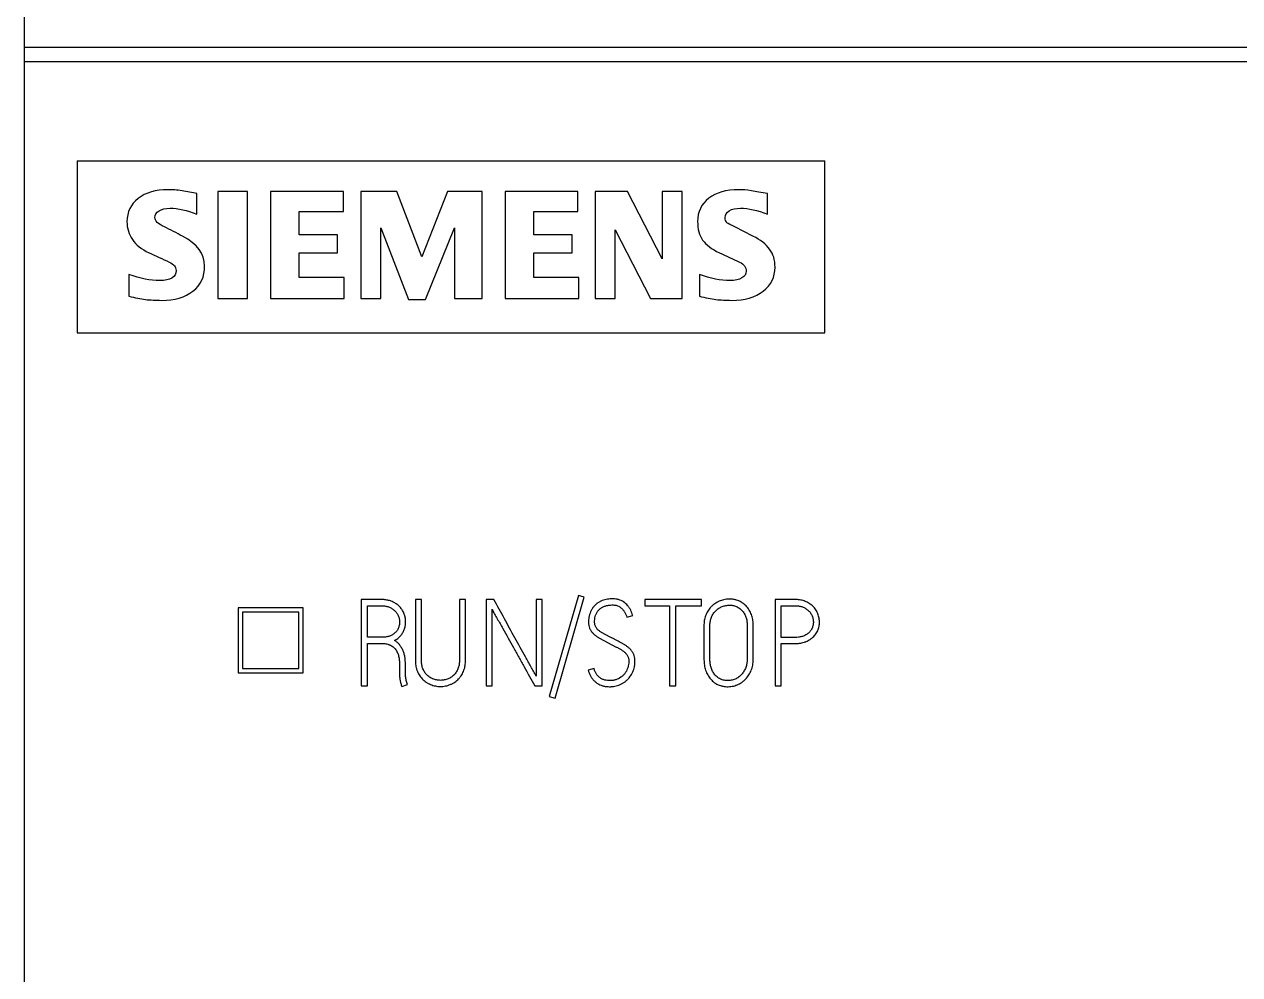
# Model space of a CAD drawing. Extents: x 0 to 420, y 0 to 297.
# Drawn here: x 91.7 to 119.83, y 189.58 to 211.57 of the extents above; entities that cross this region are included whole.
import ezdxf

# ---------------------------------------------------------------- set-up
doc = ezdxf.new("R2010")
doc.units = 0
doc.header["$LTSCALE"] = 23.1
doc.layers.add('10000_FRONT', color=7, linetype='CONTINUOUS')
doc.layers.add('10500_FRONT_LABELING', color=7, linetype='CONTINUOUS')

msp = doc.modelspace()

# ---------------------------------------------------------------- linework, layer by layer
at = {"layer": '10000_FRONT', "color": 7, "linetype": 'CONTINUOUS'}
for p, q in [((91.697, 233.556), (91.697, 143.556)), ((91.697, 211.036), (163.197, 211.036)), ((91.697, 210.703), (163.197, 210.703)), ((92.923, 208.41), (92.923, 204.426)), ((92.923, 208.41), (110.223, 208.41)), ((110.223, 204.426), (110.223, 208.41)), ((92.923, 204.426), (110.223, 204.426)), ((96.647, 198.064), (96.647, 196.562)), ((98.147, 198.064), (96.647, 198.064)), ((98.147, 196.562), (98.147, 198.064)), ((96.747, 197.964), (96.747, 196.662)), ((98.047, 197.964), (96.747, 197.964)), ((98.047, 196.662), (98.047, 197.964)), ((96.747, 196.662), (98.047, 196.662)), ((96.647, 196.562), (98.147, 196.562))]:
    msp.add_line(p, q, dxfattribs=at)
at = {"layer": '10500_FRONT_LABELING', "color": 7, "linetype": 'CONTINUOUS'}
for p, q in [((95.693, 207.17), (95.693, 207.649)), ((96.178, 207.694), (96.178, 205.225)), ((96.866, 207.694), (96.178, 207.694)), ((96.866, 205.225), (96.866, 207.694)), ((97.398, 207.694), (97.398, 205.225)), ((99.081, 207.694), (97.398, 207.694)), ((99.081, 207.237), (99.081, 207.694)), ((99.482, 207.694), (99.482, 205.225)), ((100.321, 207.694), (99.482, 207.694)), ((100.895, 206.184), (100.321, 207.694)), ((101.494, 207.694), (100.895, 206.184)), ((102.292, 207.694), (101.494, 207.694)), ((102.292, 205.225), (102.292, 207.694)), ((102.823, 207.694), (102.823, 205.225)), ((104.507, 207.694), (102.823, 207.694)), ((104.507, 207.237), (104.507, 207.694)), ((104.908, 207.694), (104.908, 205.225)), ((105.659, 207.694), (104.908, 207.694)), ((106.456, 206.138), (105.659, 207.694)), ((106.456, 207.694), (106.456, 206.138)), ((106.921, 207.694), (106.456, 207.694)), ((106.921, 205.225), (106.921, 207.694)), ((108.896, 207.17), (108.896, 207.649)), ((98.06, 206.691), (98.06, 207.237)), ((98.06, 207.237), (99.081, 207.237)), ((103.49, 206.691), (103.49, 207.237)), ((103.49, 207.237), (104.507, 207.237)), ((99.947, 205.225), (99.947, 206.854)), ((99.947, 206.854), (100.588, 205.202)), ((100.983, 205.202), (101.651, 206.854)), ((101.651, 206.854), (101.651, 205.225)), ((105.372, 205.225), (105.372, 206.809)), ((105.372, 206.809), (106.191, 205.225)), ((108.562, 206.663), (108.14, 206.882)), ((98.946, 206.691), (98.06, 206.691)), ((98.946, 206.279), (98.946, 206.691)), ((104.377, 206.691), (103.49, 206.691)), ((104.377, 206.279), (104.377, 206.691)), ((98.06, 205.704), (98.06, 206.279)), ((98.06, 206.279), (98.946, 206.279)), ((103.49, 205.704), (103.49, 206.279)), ((103.49, 206.279), (104.377, 206.279)), ((94.119, 205.777), (94.119, 205.275)), ((99.102, 205.704), (98.06, 205.704)), ((99.102, 205.225), (99.102, 205.704)), ((104.528, 205.704), (103.49, 205.704)), ((104.528, 205.225), (104.528, 205.704)), ((107.321, 205.777), (107.321, 205.275)), ((96.178, 205.225), (96.866, 205.225)), ((97.398, 205.225), (99.102, 205.225)), ((99.482, 205.225), (99.947, 205.225)), ((100.588, 205.202), (100.983, 205.202)), ((101.651, 205.225), (102.292, 205.225)), ((102.823, 205.225), (104.528, 205.225)), ((104.908, 205.225), (105.372, 205.225)), ((106.191, 205.225), (106.921, 205.225)), ((104.521, 198.353), (103.847, 196.009)), ((104.657, 198.314), (104.521, 198.353)), ((99.497, 198.256), (99.497, 196.256)), ((99.957, 198.256), (99.497, 198.256)), ((99.638, 197.382), (99.638, 198.114)), ((99.638, 198.114), (99.957, 198.114)), ((100.747, 198.258), (100.747, 196.849)), ((100.888, 198.258), (100.747, 198.258)), ((100.888, 196.849), (100.888, 198.258)), ((101.767, 198.258), (101.767, 196.849)), ((101.909, 198.258), (101.767, 198.258)), ((101.909, 196.849), (101.909, 198.258)), ((102.383, 198.256), (102.383, 196.256)), ((102.564, 198.256), (102.383, 198.256)), ((103.543, 198.256), (103.543, 196.486)), ((103.684, 198.256), (103.543, 198.256)), ((103.684, 196.256), (103.684, 198.256)), ((103.983, 195.97), (104.657, 198.314)), ((106.061, 198.253), (106.061, 198.111)), ((107.368, 198.253), (106.061, 198.253)), ((106.061, 198.111), (106.633, 198.111)), ((106.633, 198.111), (106.633, 196.256)), ((106.774, 196.256), (106.774, 198.111)), ((106.774, 198.111), (107.368, 198.111)), ((107.368, 198.111), (107.368, 198.253)), ((109.074, 198.256), (109.074, 196.256)), ((109.535, 198.256), (109.074, 198.256)), ((109.216, 197.379), (109.216, 198.114)), ((109.216, 198.114), (109.535, 198.114)), ((102.522, 196.256), (102.522, 198.031)), ((105.643, 197.851), (105.779, 197.889)), ((107.427, 197.651), (107.427, 196.888)), ((107.565, 196.888), (107.565, 197.651)), ((108.428, 197.651), (108.428, 196.888)), ((108.569, 196.888), (108.569, 197.651)), ((99.979, 197.382), (99.638, 197.382)), ((99.638, 196.256), (99.638, 197.24)), ((99.638, 197.24), (99.974, 197.24)), ((109.535, 197.379), (109.216, 197.379)), ((109.216, 196.256), (109.216, 197.238)), ((109.216, 197.238), (109.535, 197.238)), ((100.382, 196.741), (100.382, 196.566)), ((100.52, 196.658), (100.52, 196.713)), ((104.883, 196.663), (104.747, 196.624)), ((100.382, 196.566), (100.379, 196.541)), ((99.497, 196.256), (99.638, 196.256)), ((100.434, 196.242), (100.565, 196.292)), ((102.383, 196.256), (102.522, 196.256)), ((103.509, 196.256), (103.684, 196.256)), ((106.633, 196.256), (106.774, 196.256)), ((109.074, 196.256), (109.216, 196.256)), ((103.847, 196.009), (103.983, 195.97))]:
    msp.add_line(p, q, dxfattribs=at)
for points, knots in [([(95.347, 207.714), (95.227, 207.731), (95.12, 207.739), (94.738, 207.739), (94.507, 207.672), (94.16, 207.401), (94.073, 207.222), (94.073, 206.843), (94.115, 206.704), (94.281, 206.463), (94.41, 206.362), (94.583, 206.279)], [0, 0, 0, 0, 0.087042, 0.087042, 0.353828, 0.353828, 0.619885, 0.619885, 0.809501, 0.809501, 1, 1, 1, 1]), ([(108.525, 207.714), (108.418, 207.731), (108.319, 207.739), (107.94, 207.739), (107.71, 207.673), (107.366, 207.406), (107.28, 207.227), (107.28, 206.828), (107.318, 206.686), (107.476, 206.464), (107.605, 206.366), (107.785, 206.279)], [0, 0, 0, 0, 0.081455, 0.081455, 0.340194, 0.340194, 0.600254, 0.600254, 0.8003, 0.8003, 1, 1, 1, 1]), ([(94.938, 206.882), (94.792, 206.946), (94.719, 207.018), (94.719, 207.156), (94.751, 207.208), (94.88, 207.29), (94.966, 207.311), (95.254, 207.311), (95.461, 207.264), (95.693, 207.17)], [0, 0, 0, 0, 0.261575, 0.261575, 0.462575, 0.462575, 0.663575, 0.663575, 1, 1, 1, 1]), ([(107.96, 206.976), (107.931, 207.004), (107.916, 207.044), (107.916, 207.161), (107.948, 207.212), (108.076, 207.291), (108.164, 207.311), (108.456, 207.311), (108.663, 207.264), (108.896, 207.17)], [0, 0, 0, 0, 0.182565, 0.182565, 0.408598, 0.408598, 0.634631, 0.634631, 1, 1, 1, 1]), ([(94.119, 205.275), (94.262, 205.237), (94.389, 205.212), (94.611, 205.186), (94.736, 205.179), (95.177, 205.179), (95.419, 205.25), (95.78, 205.536), (95.871, 205.728), (95.871, 206.258), (95.699, 206.486), (95.219, 206.736), (95.078, 206.809), (94.938, 206.882)], [0, 0, 0, 0, 0.100187, 0.100187, 0.199698, 0.199698, 0.416215, 0.416215, 0.632733, 0.632733, 0.892257, 0.892257, 1, 1, 1, 1]), ([(107.321, 205.275), (107.464, 205.237), (107.591, 205.212), (107.813, 205.186), (107.937, 205.179), (108.371, 205.179), (108.612, 205.251), (108.981, 205.536), (109.073, 205.72), (109.073, 206.112), (109.031, 206.25), (108.864, 206.476), (108.736, 206.576), (108.562, 206.663)], [0, 0, 0, 0, 0.10411, 0.10411, 0.207517, 0.207517, 0.43653, 0.43653, 0.666137, 0.666137, 0.833734, 0.833734, 1, 1, 1, 1]), ([(94.583, 206.279), (94.74, 206.208), (94.896, 206.137), (95.157, 206.016), (95.209, 205.952), (95.209, 205.715), (95.082, 205.636), (94.616, 205.636), (94.38, 205.683), (94.119, 205.777)], [0, 0, 0, 0, 0.242389, 0.242389, 0.405121, 0.405121, 0.728891, 0.728891, 1, 1, 1, 1]), ([(107.785, 206.279), (107.94, 206.208), (108.095, 206.137), (108.353, 206.016), (108.405, 205.944), (108.405, 205.786), (108.372, 205.735), (108.24, 205.656), (108.148, 205.636), (107.818, 205.636), (107.582, 205.683), (107.321, 205.777)], [0, 0, 0, 0, 0.287648, 0.287648, 0.482601, 0.482601, 0.61717, 0.61717, 0.753642, 0.753642, 1, 1, 1, 1]), ([(100.265, 197.31), (100.291, 197.323), (100.315, 197.338), (100.35, 197.364), (100.361, 197.373), (100.383, 197.392), (100.393, 197.403), (100.422, 197.435), (100.439, 197.458), (100.461, 197.495), (100.467, 197.508), (100.48, 197.534), (100.486, 197.548), (100.501, 197.588), (100.509, 197.616), (100.517, 197.658), (100.519, 197.673), (100.522, 197.702), (100.523, 197.716), (100.523, 197.759), (100.521, 197.788), (100.515, 197.831), (100.512, 197.845), (100.505, 197.873), (100.501, 197.887), (100.487, 197.928), (100.476, 197.954), (100.456, 197.993), (100.449, 198.005), (100.433, 198.029), (100.424, 198.041), (100.398, 198.075), (100.378, 198.096), (100.346, 198.125), (100.335, 198.135), (100.312, 198.152), (100.3, 198.16), (100.263, 198.183), (100.238, 198.196), (100.198, 198.213), (100.184, 198.219), (100.157, 198.228), (100.115, 198.24), (100.073, 198.248), (100.015, 198.254), (99.986, 198.256), (99.957, 198.256)], [0, 0, 0, 0, 0.0625, 0.0625, 0.09375, 0.09375, 0.125, 0.125, 0.1875, 0.1875, 0.21875, 0.21875, 0.25, 0.25, 0.3125, 0.3125, 0.34375, 0.34375, 0.375, 0.375, 0.4375, 0.4375, 0.46875, 0.46875, 0.5, 0.5, 0.5625, 0.5625, 0.59375, 0.59375, 0.625, 0.625, 0.6875, 0.6875, 0.71875, 0.71875, 0.75, 0.75, 0.8125, 0.8125, 0.84375, 0.84375, 0.875, 0.9375, 0.9375, 1, 1, 1, 1]), ([(99.957, 198.114), (99.983, 198.114), (100.009, 198.113), (100.06, 198.106), (100.085, 198.1), (100.134, 198.085), (100.158, 198.074), (100.203, 198.051), (100.224, 198.037), (100.255, 198.013), (100.265, 198.004), (100.283, 197.986), (100.301, 197.968), (100.316, 197.947), (100.33, 197.925), (100.337, 197.914), (100.354, 197.879), (100.363, 197.855), (100.373, 197.817), (100.375, 197.805), (100.379, 197.779), (100.381, 197.766), (100.382, 197.741), (100.382, 197.728), (100.38, 197.702), (100.379, 197.689), (100.372, 197.651), (100.366, 197.626), (100.352, 197.59), (100.346, 197.578), (100.334, 197.555), (100.327, 197.544), (100.305, 197.513), (100.287, 197.494), (100.248, 197.46), (100.226, 197.446), (100.192, 197.427), (100.181, 197.422), (100.157, 197.411), (100.145, 197.407), (100.108, 197.395), (100.083, 197.39), (100.031, 197.383), (100.005, 197.382), (99.979, 197.382)], [0, 0, 0, 0, 0.0625, 0.0625, 0.125, 0.125, 0.1875, 0.1875, 0.25, 0.25, 0.28125, 0.28125, 0.3125, 0.34375, 0.34375, 0.375, 0.375, 0.4375, 0.4375, 0.46875, 0.46875, 0.5, 0.5, 0.53125, 0.53125, 0.5625, 0.5625, 0.625, 0.625, 0.65625, 0.65625, 0.6875, 0.6875, 0.75, 0.75, 0.8125, 0.8125, 0.84375, 0.84375, 0.875, 0.875, 0.9375, 0.9375, 1, 1, 1, 1]), ([(103.543, 196.486), (103.523, 196.523), (103.502, 196.56), (103.461, 196.633), (103.441, 196.67), (103.379, 196.781), (103.338, 196.854), (103.215, 197.075), (103.134, 197.223), (102.971, 197.518), (102.889, 197.665), (102.726, 197.96), (102.645, 198.108), (102.564, 198.256)], [0, 0, 0, 0, 0.0625, 0.0625, 0.125, 0.125, 0.25, 0.25, 0.5, 0.5, 0.75, 0.75, 1, 1, 1, 1]), ([(104.747, 196.624), (104.759, 196.583), (104.774, 196.543), (104.803, 196.486), (104.814, 196.467), (104.832, 196.44), (104.838, 196.432), (104.851, 196.414), (104.858, 196.406), (104.879, 196.382), (104.895, 196.367), (104.919, 196.346), (104.927, 196.339), (104.945, 196.326), (104.954, 196.32), (104.999, 196.291), (105.039, 196.273), (105.091, 196.258), (105.101, 196.255), (105.122, 196.251), (105.133, 196.249), (105.164, 196.243), (105.186, 196.241), (105.229, 196.239), (105.25, 196.239), (105.282, 196.24), (105.293, 196.24), (105.315, 196.242), (105.325, 196.243), (105.357, 196.248), (105.378, 196.252), (105.419, 196.262), (105.44, 196.269), (105.47, 196.281), (105.48, 196.285), (105.5, 196.294), (105.509, 196.299), (105.538, 196.314), (105.556, 196.325), (105.592, 196.348), (105.609, 196.361), (105.634, 196.382), (105.642, 196.389), (105.658, 196.404), (105.665, 196.412), (105.702, 196.451), (105.727, 196.486), (105.755, 196.532), (105.76, 196.542), (105.77, 196.561), (105.774, 196.571), (105.787, 196.6), (105.795, 196.62), (105.808, 196.661), (105.814, 196.682), (105.821, 196.713), (105.823, 196.724), (105.826, 196.745), (105.827, 196.756), (105.831, 196.788), (105.831, 196.81), (105.831, 196.853), (105.829, 196.874), (105.823, 196.917), (105.819, 196.938), (105.809, 196.969), (105.805, 196.979), (105.796, 196.998), (105.791, 197.008), (105.775, 197.037), (105.763, 197.055), (105.737, 197.089), (105.723, 197.105), (105.7, 197.127), (105.692, 197.135), (105.675, 197.149), (105.65, 197.17), (105.624, 197.188), (105.589, 197.211), (105.571, 197.223), (105.534, 197.244), (105.515, 197.253), (105.477, 197.273), (105.458, 197.282), (105.42, 197.301), (105.401, 197.311), (105.363, 197.331), (105.344, 197.341), (105.307, 197.361), (105.288, 197.371), (105.251, 197.391), (105.232, 197.401), (105.194, 197.42), (105.175, 197.43), (105.137, 197.449), (105.118, 197.459), (105.081, 197.479), (105.063, 197.49), (105.027, 197.514), (105.01, 197.526), (104.977, 197.554), (104.962, 197.569), (104.941, 197.594), (104.935, 197.602), (104.924, 197.62), (104.919, 197.63), (104.91, 197.649), (104.907, 197.66), (104.901, 197.68), (104.899, 197.691), (104.897, 197.712), (104.897, 197.723), (104.896, 197.744), (104.896, 197.755), (104.898, 197.787), (104.9, 197.808), (104.907, 197.85), (104.912, 197.871), (104.922, 197.901), (104.926, 197.911), (104.935, 197.931), (104.94, 197.94), (104.956, 197.968), (104.969, 197.985), (104.989, 198.009), (104.996, 198.017), (105.012, 198.032), (105.02, 198.039), (105.045, 198.059), (105.062, 198.071), (105.091, 198.086), (105.1, 198.09), (105.12, 198.099), (105.13, 198.103), (105.16, 198.113), (105.181, 198.117), (105.213, 198.122), (105.223, 198.124), (105.245, 198.126), (105.255, 198.127), (105.287, 198.13), (105.308, 198.131), (105.34, 198.13), (105.351, 198.129), (105.372, 198.127), (105.383, 198.125), (105.414, 198.117), (105.434, 198.11), (105.463, 198.095), (105.472, 198.09), (105.49, 198.078), (105.499, 198.072), (105.515, 198.059), (105.524, 198.052), (105.539, 198.037), (105.546, 198.029), (105.56, 198.012), (105.567, 198.004), (105.58, 197.987), (105.586, 197.978), (105.597, 197.96), (105.602, 197.95), (105.612, 197.931), (105.616, 197.921), (105.629, 197.891), (105.637, 197.871), (105.643, 197.851)], [0, 0, 0, 0, 0.03125, 0.03125, 0.046875, 0.046875, 0.054688, 0.054688, 0.0625, 0.0625, 0.078125, 0.078125, 0.085938, 0.085938, 0.09375, 0.09375, 0.125, 0.125, 0.132812, 0.132812, 0.140625, 0.140625, 0.15625, 0.15625, 0.171875, 0.171875, 0.179688, 0.179688, 0.1875, 0.1875, 0.203125, 0.203125, 0.21875, 0.21875, 0.226562, 0.226562, 0.234375, 0.234375, 0.25, 0.25, 0.265625, 0.265625, 0.273438, 0.273438, 0.28125, 0.28125, 0.3125, 0.3125, 0.320312, 0.320312, 0.328125, 0.328125, 0.34375, 0.34375, 0.359375, 0.359375, 0.367188, 0.367188, 0.375, 0.375, 0.390625, 0.390625, 0.40625, 0.40625, 0.421875, 0.421875, 0.429688, 0.429688, 0.4375, 0.4375, 0.453125, 0.453125, 0.46875, 0.46875, 0.476562, 0.476562, 0.484375, 0.5, 0.5, 0.515625, 0.515625, 0.53125, 0.53125, 0.546875, 0.546875, 0.5625, 0.5625, 0.578125, 0.578125, 0.59375, 0.59375, 0.609375, 0.609375, 0.625, 0.625, 0.640625, 0.640625, 0.65625, 0.65625, 0.671875, 0.671875, 0.6875, 0.6875, 0.695312, 0.695312, 0.703125, 0.703125, 0.710938, 0.710938, 0.71875, 0.71875, 0.726562, 0.726562, 0.734375, 0.734375, 0.75, 0.75, 0.765625, 0.765625, 0.773438, 0.773438, 0.78125, 0.78125, 0.796875, 0.796875, 0.804688, 0.804688, 0.8125, 0.8125, 0.828125, 0.828125, 0.835938, 0.835938, 0.84375, 0.84375, 0.859375, 0.859375, 0.867188, 0.867188, 0.875, 0.875, 0.890625, 0.890625, 0.898438, 0.898438, 0.90625, 0.90625, 0.921875, 0.921875, 0.929688, 0.929688, 0.9375, 0.9375, 0.945312, 0.945312, 0.953125, 0.953125, 0.960938, 0.960938, 0.96875, 0.96875, 0.976562, 0.976562, 0.984375, 0.984375, 1, 1, 1, 1]), ([(105.779, 197.889), (105.766, 197.93), (105.751, 197.97), (105.722, 198.027), (105.711, 198.045), (105.694, 198.072), (105.688, 198.08), (105.675, 198.098), (105.668, 198.106), (105.633, 198.147), (105.602, 198.176), (105.53, 198.224), (105.491, 198.242), (105.44, 198.257), (105.429, 198.259), (105.408, 198.264), (105.398, 198.266), (105.366, 198.27), (105.345, 198.272), (105.302, 198.273), (105.281, 198.272), (105.238, 198.269), (105.217, 198.266), (105.154, 198.256), (105.112, 198.246), (105.062, 198.227), (105.052, 198.222), (105.033, 198.214), (105.023, 198.209), (104.995, 198.194), (104.977, 198.183), (104.951, 198.164), (104.942, 198.157), (104.926, 198.144), (104.918, 198.136), (104.895, 198.114), (104.88, 198.098), (104.854, 198.065), (104.842, 198.047), (104.826, 198.02), (104.82, 198.01), (104.811, 197.991), (104.806, 197.981), (104.793, 197.952), (104.786, 197.932), (104.777, 197.901), (104.774, 197.891), (104.769, 197.87), (104.767, 197.86), (104.761, 197.828), (104.758, 197.807), (104.755, 197.764), (104.755, 197.743), (104.755, 197.711), (104.756, 197.7), (104.758, 197.679), (104.76, 197.668), (104.765, 197.636), (104.771, 197.616), (104.783, 197.586), (104.787, 197.576), (104.797, 197.557), (104.803, 197.548), (104.815, 197.53), (104.821, 197.521), (104.834, 197.504), (104.841, 197.496), (104.855, 197.48), (104.863, 197.472), (104.878, 197.457), (104.886, 197.45), (104.91, 197.429), (104.927, 197.416), (104.961, 197.391), (104.979, 197.379), (105.016, 197.357), (105.034, 197.346), (105.072, 197.326), (105.091, 197.316), (105.13, 197.297), (105.148, 197.287), (105.186, 197.266), (105.205, 197.256), (105.242, 197.235), (105.261, 197.225), (105.299, 197.205), (105.318, 197.195), (105.357, 197.175), (105.376, 197.166), (105.415, 197.148), (105.434, 197.138), (105.472, 197.119), (105.491, 197.108), (105.518, 197.091), (105.528, 197.085), (105.545, 197.073), (105.554, 197.067), (105.571, 197.054), (105.58, 197.047), (105.596, 197.033), (105.604, 197.026), (105.619, 197.01), (105.626, 197.002), (105.64, 196.986), (105.646, 196.977), (105.658, 196.959), (105.663, 196.949), (105.672, 196.93), (105.676, 196.92), (105.682, 196.899), (105.684, 196.888), (105.687, 196.867), (105.689, 196.857), (105.69, 196.824), (105.69, 196.803), (105.685, 196.76), (105.681, 196.739), (105.673, 196.708), (105.671, 196.697), (105.664, 196.677), (105.661, 196.667), (105.65, 196.637), (105.641, 196.617), (105.62, 196.58), (105.608, 196.562), (105.582, 196.528), (105.568, 196.512), (105.545, 196.49), (105.537, 196.483), (105.52, 196.47), (105.511, 196.463), (105.467, 196.432), (105.429, 196.412), (105.378, 196.396), (105.367, 196.394), (105.346, 196.389), (105.314, 196.383), (105.282, 196.381), (105.25, 196.38), (105.239, 196.38), (105.217, 196.381), (105.207, 196.382), (105.175, 196.385), (105.154, 196.388), (105.122, 196.396), (105.112, 196.399), (105.091, 196.406), (105.081, 196.41), (105.052, 196.424), (105.034, 196.436), (105.008, 196.455), (105, 196.462), (104.984, 196.477), (104.969, 196.492), (104.955, 196.509), (104.942, 196.526), (104.936, 196.535), (104.919, 196.562), (104.909, 196.581), (104.897, 196.611), (104.893, 196.621), (104.887, 196.642), (104.885, 196.653), (104.883, 196.663)], [0, 0, 0, 0, 0.03125, 0.03125, 0.046875, 0.046875, 0.054688, 0.054688, 0.0625, 0.0625, 0.09375, 0.09375, 0.125, 0.125, 0.132812, 0.132812, 0.140625, 0.140625, 0.15625, 0.15625, 0.171875, 0.171875, 0.1875, 0.1875, 0.21875, 0.21875, 0.226562, 0.226562, 0.234375, 0.234375, 0.25, 0.25, 0.257812, 0.257812, 0.265625, 0.265625, 0.28125, 0.28125, 0.296875, 0.296875, 0.304688, 0.304688, 0.3125, 0.3125, 0.328125, 0.328125, 0.335938, 0.335938, 0.34375, 0.34375, 0.359375, 0.359375, 0.375, 0.375, 0.382812, 0.382812, 0.390625, 0.390625, 0.40625, 0.40625, 0.414062, 0.414062, 0.421875, 0.421875, 0.429688, 0.429688, 0.4375, 0.4375, 0.445312, 0.445312, 0.453125, 0.453125, 0.46875, 0.46875, 0.484375, 0.484375, 0.5, 0.5, 0.515625, 0.515625, 0.53125, 0.53125, 0.546875, 0.546875, 0.5625, 0.5625, 0.578125, 0.578125, 0.59375, 0.59375, 0.609375, 0.609375, 0.625, 0.625, 0.632812, 0.632812, 0.640625, 0.640625, 0.648438, 0.648438, 0.65625, 0.65625, 0.664062, 0.664062, 0.671875, 0.671875, 0.679688, 0.679688, 0.6875, 0.6875, 0.695312, 0.695312, 0.703125, 0.703125, 0.71875, 0.71875, 0.734375, 0.734375, 0.742188, 0.742188, 0.75, 0.75, 0.765625, 0.765625, 0.78125, 0.78125, 0.796875, 0.796875, 0.804688, 0.804688, 0.8125, 0.8125, 0.84375, 0.84375, 0.851562, 0.851562, 0.859375, 0.875, 0.875, 0.882812, 0.882812, 0.890625, 0.890625, 0.90625, 0.90625, 0.914062, 0.914062, 0.921875, 0.921875, 0.9375, 0.9375, 0.945312, 0.945312, 0.953125, 0.960938, 0.960938, 0.96875, 0.96875, 0.984375, 0.984375, 0.992188, 0.992188, 1, 1, 1, 1]), ([(108.569, 197.651), (108.569, 197.69), (108.567, 197.729), (108.556, 197.806), (108.547, 197.844), (108.529, 197.9), (108.522, 197.918), (108.507, 197.954), (108.49, 197.989), (108.47, 198.022), (108.447, 198.054), (108.435, 198.07), (108.409, 198.1), (108.396, 198.114), (108.367, 198.14), (108.353, 198.153), (108.329, 198.17), (108.321, 198.176), (108.305, 198.187), (108.296, 198.192), (108.27, 198.207), (108.253, 198.215), (108.217, 198.231), (108.199, 198.237), (108.17, 198.246), (108.161, 198.249), (108.142, 198.253), (108.132, 198.255), (108.084, 198.264), (108.045, 198.267), (107.986, 198.266), (107.966, 198.265), (107.927, 198.26), (107.907, 198.256), (107.85, 198.243), (107.813, 198.231), (107.768, 198.211), (107.759, 198.207), (107.741, 198.198), (107.733, 198.194), (107.707, 198.179), (107.691, 198.169), (107.659, 198.146), (107.643, 198.134), (107.621, 198.115), (107.614, 198.109), (107.6, 198.095), (107.593, 198.088), (107.572, 198.066), (107.56, 198.051), (107.536, 198.02), (107.526, 198.004), (107.505, 197.971), (107.496, 197.954), (107.479, 197.918), (107.471, 197.9), (107.458, 197.863), (107.452, 197.845), (107.442, 197.807), (107.438, 197.788), (107.432, 197.749), (107.43, 197.729), (107.427, 197.69), (107.427, 197.671), (107.427, 197.651)], [0, 0, 0, 0, 0.0625, 0.0625, 0.125, 0.125, 0.15625, 0.15625, 0.1875, 0.21875, 0.21875, 0.25, 0.25, 0.28125, 0.28125, 0.3125, 0.3125, 0.328125, 0.328125, 0.34375, 0.34375, 0.375, 0.375, 0.40625, 0.40625, 0.421875, 0.421875, 0.4375, 0.4375, 0.5, 0.5, 0.53125, 0.53125, 0.5625, 0.5625, 0.625, 0.625, 0.640625, 0.640625, 0.65625, 0.65625, 0.6875, 0.6875, 0.71875, 0.71875, 0.734375, 0.734375, 0.75, 0.75, 0.78125, 0.78125, 0.8125, 0.8125, 0.84375, 0.84375, 0.875, 0.875, 0.90625, 0.90625, 0.9375, 0.9375, 0.96875, 0.96875, 1, 1, 1, 1]), ([(107.565, 197.651), (107.565, 197.681), (107.567, 197.711), (107.576, 197.769), (107.583, 197.798), (107.598, 197.841), (107.603, 197.855), (107.616, 197.882), (107.623, 197.895), (107.638, 197.921), (107.646, 197.934), (107.664, 197.958), (107.673, 197.97), (107.704, 198.003), (107.726, 198.023), (107.763, 198.049), (107.775, 198.057), (107.801, 198.072), (107.815, 198.079), (107.856, 198.097), (107.884, 198.106), (107.929, 198.117), (107.943, 198.119), (107.973, 198.123), (107.988, 198.124), (108.018, 198.125), (108.033, 198.125), (108.063, 198.123), (108.078, 198.122), (108.122, 198.114), (108.151, 198.105), (108.192, 198.088), (108.206, 198.081), (108.232, 198.065), (108.256, 198.049), (108.279, 198.029), (108.301, 198.009), (108.311, 197.998), (108.341, 197.964), (108.358, 197.939), (108.375, 197.906), (108.379, 197.899), (108.385, 197.885), (108.394, 197.865), (108.406, 197.829), (108.413, 197.8), (108.419, 197.771), (108.421, 197.756), (108.426, 197.711), (108.428, 197.681), (108.428, 197.651)], [0, 0, 0, 0, 0.0625, 0.0625, 0.125, 0.125, 0.15625, 0.15625, 0.1875, 0.1875, 0.21875, 0.21875, 0.25, 0.25, 0.3125, 0.3125, 0.34375, 0.34375, 0.375, 0.375, 0.4375, 0.4375, 0.46875, 0.46875, 0.5, 0.5, 0.53125, 0.53125, 0.5625, 0.5625, 0.625, 0.625, 0.65625, 0.65625, 0.6875, 0.71875, 0.71875, 0.75, 0.75, 0.8125, 0.8125, 0.828125, 0.828125, 0.84375, 0.875, 0.90625, 0.90625, 0.9375, 0.9375, 1, 1, 1, 1]), ([(109.535, 197.238), (109.57, 197.238), (109.606, 197.24), (109.676, 197.249), (109.71, 197.256), (109.753, 197.269), (109.762, 197.272), (109.778, 197.278), (109.803, 197.288), (109.827, 197.299), (109.858, 197.316), (109.874, 197.325), (109.903, 197.345), (109.917, 197.356), (109.958, 197.39), (109.983, 197.415), (110.015, 197.457), (110.025, 197.472), (110.044, 197.503), (110.052, 197.519), (110.073, 197.567), (110.084, 197.601), (110.098, 197.671), (110.101, 197.706), (110.1, 197.76), (110.099, 197.777), (110.095, 197.813), (110.092, 197.831), (110.08, 197.882), (110.069, 197.916), (110.051, 197.957), (110.047, 197.965), (110.039, 197.981), (110.034, 197.988), (110.021, 198.011), (110.011, 198.026), (109.99, 198.054), (109.979, 198.068), (109.955, 198.094), (109.942, 198.107), (109.902, 198.142), (109.873, 198.162), (109.826, 198.188), (109.81, 198.196), (109.778, 198.211), (109.761, 198.218), (109.728, 198.229), (109.711, 198.234), (109.677, 198.242), (109.659, 198.246), (109.606, 198.253), (109.571, 198.256), (109.535, 198.256)], [0, 0, 0, 0, 0.0625, 0.0625, 0.125, 0.125, 0.140625, 0.140625, 0.15625, 0.1875, 0.1875, 0.21875, 0.21875, 0.25, 0.25, 0.3125, 0.3125, 0.34375, 0.34375, 0.375, 0.375, 0.4375, 0.4375, 0.5, 0.5, 0.53125, 0.53125, 0.5625, 0.5625, 0.625, 0.625, 0.640625, 0.640625, 0.65625, 0.65625, 0.6875, 0.6875, 0.71875, 0.71875, 0.75, 0.75, 0.8125, 0.8125, 0.84375, 0.84375, 0.875, 0.875, 0.90625, 0.90625, 0.9375, 0.9375, 1, 1, 1, 1]), ([(109.535, 198.114), (109.561, 198.114), (109.587, 198.113), (109.639, 198.105), (109.665, 198.1), (109.715, 198.083), (109.739, 198.073), (109.773, 198.054), (109.784, 198.047), (109.806, 198.033), (109.817, 198.025), (109.847, 198), (109.865, 197.981), (109.89, 197.951), (109.897, 197.94), (109.911, 197.917), (109.918, 197.906), (109.934, 197.87), (109.943, 197.846), (109.952, 197.807), (109.954, 197.794), (109.958, 197.768), (109.959, 197.755), (109.959, 197.729), (109.959, 197.716), (109.957, 197.69), (109.955, 197.677), (109.947, 197.638), (109.939, 197.614), (109.923, 197.578), (109.917, 197.566), (109.903, 197.544), (109.895, 197.533), (109.879, 197.513), (109.87, 197.503), (109.851, 197.485), (109.841, 197.476), (109.81, 197.452), (109.788, 197.438), (109.752, 197.421), (109.74, 197.415), (109.716, 197.406), (109.703, 197.402), (109.678, 197.395), (109.666, 197.392), (109.64, 197.387), (109.627, 197.385), (109.587, 197.38), (109.561, 197.379), (109.535, 197.379)], [0, 0, 0, 0, 0.0625, 0.0625, 0.125, 0.125, 0.1875, 0.1875, 0.21875, 0.21875, 0.25, 0.25, 0.3125, 0.3125, 0.34375, 0.34375, 0.375, 0.375, 0.4375, 0.4375, 0.46875, 0.46875, 0.5, 0.5, 0.53125, 0.53125, 0.5625, 0.5625, 0.625, 0.625, 0.65625, 0.65625, 0.6875, 0.6875, 0.71875, 0.71875, 0.75, 0.75, 0.8125, 0.8125, 0.84375, 0.84375, 0.875, 0.875, 0.90625, 0.90625, 0.9375, 0.9375, 1, 1, 1, 1]), ([(102.522, 198.031), (102.532, 198.012), (102.542, 197.993), (102.562, 197.956), (102.572, 197.938), (102.603, 197.882), (102.624, 197.846), (102.686, 197.735), (102.728, 197.661), (102.851, 197.439), (102.933, 197.291), (103.036, 197.106), (103.057, 197.069), (103.098, 196.995), (103.119, 196.958), (103.18, 196.847), (103.221, 196.773), (103.345, 196.551), (103.427, 196.404), (103.509, 196.256)], [0, 0, 0, 0, 0.03125, 0.03125, 0.0625, 0.0625, 0.125, 0.125, 0.25, 0.25, 0.5, 0.5, 0.5625, 0.5625, 0.625, 0.625, 0.75, 0.75, 1, 1, 1, 1]), ([(99.974, 197.24), (100.005, 197.24), (100.035, 197.238), (100.08, 197.23), (100.095, 197.227), (100.117, 197.22), (100.124, 197.218), (100.139, 197.213), (100.146, 197.21), (100.182, 197.195), (100.208, 197.179), (100.238, 197.155), (100.244, 197.15), (100.256, 197.14), (100.261, 197.134), (100.277, 197.118), (100.286, 197.106), (100.304, 197.081), (100.312, 197.068), (100.327, 197.04), (100.333, 197.026), (100.345, 196.998), (100.349, 196.984), (100.358, 196.954), (100.362, 196.939), (100.371, 196.894), (100.375, 196.864), (100.38, 196.802), (100.382, 196.772), (100.382, 196.741)], [0, 0, 0, 0, 0.125, 0.125, 0.1875, 0.1875, 0.21875, 0.21875, 0.25, 0.25, 0.375, 0.375, 0.40625, 0.40625, 0.4375, 0.4375, 0.5, 0.5, 0.5625, 0.5625, 0.625, 0.625, 0.6875, 0.6875, 0.75, 0.75, 0.875, 0.875, 1, 1, 1, 1]), ([(100.52, 196.713), (100.52, 196.77), (100.518, 196.827), (100.507, 196.911), (100.503, 196.939), (100.49, 196.994), (100.482, 197.021), (100.468, 197.061), (100.462, 197.074), (100.45, 197.1), (100.444, 197.113), (100.423, 197.15), (100.408, 197.173), (100.382, 197.207), (100.373, 197.218), (100.354, 197.239), (100.344, 197.249), (100.312, 197.278), (100.29, 197.295), (100.265, 197.31)], [0, 0, 0, 0, 0.25, 0.25, 0.375, 0.375, 0.5, 0.5, 0.5625, 0.5625, 0.625, 0.625, 0.75, 0.75, 0.8125, 0.8125, 0.875, 0.875, 1, 1, 1, 1]), ([(100.565, 196.292), (100.553, 196.321), (100.543, 196.35), (100.533, 196.395), (100.53, 196.41), (100.525, 196.441), (100.523, 196.457), (100.521, 196.487), (100.519, 196.503), (100.518, 196.534), (100.517, 196.549), (100.517, 196.573), (100.517, 196.58), (100.517, 196.596), (100.517, 196.604), (100.517, 196.619), (100.518, 196.627), (100.519, 196.642), (100.519, 196.65), (100.52, 196.658)], [0, 0, 0, 0, 0.25, 0.25, 0.375, 0.375, 0.5, 0.5, 0.625, 0.625, 0.75, 0.75, 0.8125, 0.8125, 0.875, 0.875, 0.9375, 0.9375, 1, 1, 1, 1]), ([(100.747, 196.849), (100.747, 196.81), (100.749, 196.771), (100.758, 196.713), (100.762, 196.694), (100.769, 196.666), (100.771, 196.656), (100.777, 196.638), (100.78, 196.628), (100.797, 196.582), (100.814, 196.547), (100.845, 196.498), (100.856, 196.482), (100.88, 196.451), (100.893, 196.435), (100.933, 196.393), (100.963, 196.368), (101.004, 196.341), (101.012, 196.335), (101.029, 196.325), (101.037, 196.32), (101.063, 196.306), (101.081, 196.298), (101.135, 196.275), (101.173, 196.264), (101.25, 196.248), (101.289, 196.245), (101.347, 196.244), (101.367, 196.245), (101.406, 196.249), (101.425, 196.252), (101.483, 196.263), (101.52, 196.275), (101.566, 196.293), (101.575, 196.297), (101.592, 196.305), (101.601, 196.31), (101.627, 196.324), (101.644, 196.334), (101.692, 196.367), (101.722, 196.392), (101.756, 196.427), (101.763, 196.435), (101.775, 196.45), (101.781, 196.457), (101.799, 196.48), (101.81, 196.497), (101.831, 196.53), (101.84, 196.547), (101.857, 196.582), (101.865, 196.6), (101.878, 196.637), (101.884, 196.656), (101.894, 196.693), (101.897, 196.713), (101.903, 196.751), (101.905, 196.771), (101.908, 196.81), (101.909, 196.829), (101.909, 196.849)], [0, 0, 0, 0, 0.0625, 0.0625, 0.09375, 0.09375, 0.109375, 0.109375, 0.125, 0.125, 0.1875, 0.1875, 0.21875, 0.21875, 0.25, 0.25, 0.3125, 0.3125, 0.328125, 0.328125, 0.34375, 0.34375, 0.375, 0.375, 0.4375, 0.4375, 0.5, 0.5, 0.53125, 0.53125, 0.5625, 0.5625, 0.625, 0.625, 0.640625, 0.640625, 0.65625, 0.65625, 0.6875, 0.6875, 0.75, 0.75, 0.765625, 0.765625, 0.78125, 0.78125, 0.8125, 0.8125, 0.84375, 0.84375, 0.875, 0.875, 0.90625, 0.90625, 0.9375, 0.9375, 0.96875, 0.96875, 1, 1, 1, 1]), ([(101.767, 196.849), (101.767, 196.819), (101.766, 196.79), (101.757, 196.731), (101.751, 196.702), (101.736, 196.66), (101.73, 196.646), (101.718, 196.619), (101.711, 196.606), (101.696, 196.58), (101.688, 196.568), (101.674, 196.549), (101.67, 196.544), (101.66, 196.532), (101.655, 196.526), (101.63, 196.499), (101.607, 196.479), (101.57, 196.454), (101.557, 196.446), (101.531, 196.432), (101.517, 196.426), (101.476, 196.409), (101.447, 196.401), (101.388, 196.389), (101.358, 196.386), (101.314, 196.386), (101.299, 196.387), (101.269, 196.39), (101.254, 196.392), (101.21, 196.4), (101.181, 196.409), (101.147, 196.422), (101.14, 196.425), (101.126, 196.432), (101.119, 196.435), (101.099, 196.446), (101.087, 196.453), (101.05, 196.478), (101.027, 196.498), (101.002, 196.525), (100.997, 196.531), (100.987, 196.542), (100.982, 196.548), (100.969, 196.566), (100.961, 196.579), (100.946, 196.604), (100.939, 196.617), (100.926, 196.645), (100.92, 196.659), (100.905, 196.701), (100.898, 196.73), (100.892, 196.774), (100.891, 196.789), (100.889, 196.819), (100.888, 196.834), (100.888, 196.849)], [0, 0, 0, 0, 0.0625, 0.0625, 0.125, 0.125, 0.15625, 0.15625, 0.1875, 0.1875, 0.21875, 0.21875, 0.234375, 0.234375, 0.25, 0.25, 0.3125, 0.3125, 0.34375, 0.34375, 0.375, 0.375, 0.4375, 0.4375, 0.5, 0.5, 0.53125, 0.53125, 0.5625, 0.5625, 0.625, 0.625, 0.640625, 0.640625, 0.65625, 0.65625, 0.6875, 0.6875, 0.75, 0.75, 0.765625, 0.765625, 0.78125, 0.78125, 0.8125, 0.8125, 0.84375, 0.84375, 0.875, 0.875, 0.9375, 0.9375, 0.96875, 0.96875, 1, 1, 1, 1]), ([(107.427, 196.888), (107.427, 196.847), (107.429, 196.807), (107.439, 196.728), (107.446, 196.688), (107.463, 196.63), (107.469, 196.61), (107.484, 196.573), (107.492, 196.554), (107.51, 196.519), (107.52, 196.501), (107.541, 196.467), (107.553, 196.45), (107.591, 196.403), (107.619, 196.374), (107.658, 196.343), (107.666, 196.337), (107.683, 196.325), (107.691, 196.32), (107.717, 196.304), (107.753, 196.285), (107.79, 196.27), (107.819, 196.261), (107.829, 196.258), (107.848, 196.253), (107.858, 196.251), (107.908, 196.241), (107.948, 196.238), (108.009, 196.24), (108.03, 196.241), (108.07, 196.246), (108.089, 196.25), (108.129, 196.259), (108.148, 196.265), (108.177, 196.275), (108.186, 196.279), (108.205, 196.286), (108.214, 196.29), (108.26, 196.312), (108.294, 196.332), (108.342, 196.369), (108.357, 196.382), (108.387, 196.411), (108.4, 196.425), (108.439, 196.471), (108.462, 196.505), (108.492, 196.557), (108.502, 196.575), (108.518, 196.612), (108.526, 196.631), (108.539, 196.668), (108.545, 196.688), (108.554, 196.727), (108.558, 196.747), (108.567, 196.807), (108.569, 196.847), (108.569, 196.888)], [0, 0, 0, 0, 0.0625, 0.0625, 0.125, 0.125, 0.15625, 0.15625, 0.1875, 0.1875, 0.21875, 0.21875, 0.25, 0.25, 0.3125, 0.3125, 0.328125, 0.328125, 0.34375, 0.34375, 0.375, 0.40625, 0.40625, 0.421875, 0.421875, 0.4375, 0.4375, 0.5, 0.5, 0.53125, 0.53125, 0.5625, 0.5625, 0.59375, 0.59375, 0.609375, 0.609375, 0.625, 0.625, 0.6875, 0.6875, 0.71875, 0.71875, 0.75, 0.75, 0.8125, 0.8125, 0.84375, 0.84375, 0.875, 0.875, 0.90625, 0.90625, 0.9375, 0.9375, 1, 1, 1, 1]), ([(108.428, 196.888), (108.428, 196.857), (108.426, 196.826), (108.42, 196.78), (108.417, 196.764), (108.411, 196.734), (108.407, 196.719), (108.392, 196.674), (108.38, 196.646), (108.358, 196.605), (108.35, 196.591), (108.333, 196.565), (108.324, 196.552), (108.294, 196.516), (108.273, 196.494), (108.236, 196.465), (108.224, 196.456), (108.204, 196.443), (108.197, 196.439), (108.184, 196.432), (108.177, 196.428), (108.142, 196.411), (108.112, 196.401), (108.067, 196.39), (108.051, 196.387), (108.02, 196.382), (108.005, 196.381), (107.974, 196.38), (107.959, 196.38), (107.927, 196.383), (107.912, 196.385), (107.866, 196.393), (107.836, 196.403), (107.794, 196.423), (107.78, 196.431), (107.754, 196.448), (107.742, 196.457), (107.718, 196.477), (107.707, 196.488), (107.685, 196.511), (107.665, 196.535), (107.648, 196.56), (107.631, 196.587), (107.624, 196.601), (107.604, 196.643), (107.594, 196.673), (107.583, 196.718), (107.58, 196.733), (107.574, 196.764), (107.572, 196.779), (107.567, 196.826), (107.565, 196.857), (107.565, 196.888)], [0, 0, 0, 0, 0.0625, 0.0625, 0.09375, 0.09375, 0.125, 0.125, 0.1875, 0.1875, 0.21875, 0.21875, 0.25, 0.25, 0.3125, 0.3125, 0.34375, 0.34375, 0.359375, 0.359375, 0.375, 0.375, 0.4375, 0.4375, 0.46875, 0.46875, 0.5, 0.5, 0.53125, 0.53125, 0.5625, 0.5625, 0.625, 0.625, 0.65625, 0.65625, 0.6875, 0.6875, 0.71875, 0.71875, 0.75, 0.78125, 0.78125, 0.8125, 0.8125, 0.875, 0.875, 0.90625, 0.90625, 0.9375, 0.9375, 1, 1, 1, 1]), ([(100.379, 196.541), (100.379, 196.516), (100.38, 196.49), (100.385, 196.439), (100.389, 196.414), (100.398, 196.364), (100.404, 196.339), (100.418, 196.29), (100.426, 196.266), (100.434, 196.242)], [0, 0, 0, 0, 0.25, 0.25, 0.5, 0.5, 0.75, 0.75, 1, 1, 1, 1])]:
    msp.add_open_spline(points, degree=3, knots=knots, dxfattribs=at)
for points in [[(95.693, 207.649), (95.582, 207.675), (95.467, 207.697), (95.347, 207.714)], [(108.896, 207.649), (108.757, 207.675), (108.633, 207.697), (108.525, 207.714)], [(108.14, 206.882), (108.05, 206.916), (107.989, 206.947), (107.96, 206.976)]]:
    msp.add_open_spline(points, degree=3, dxfattribs=at)

doc.saveas('drawing.dxf')
